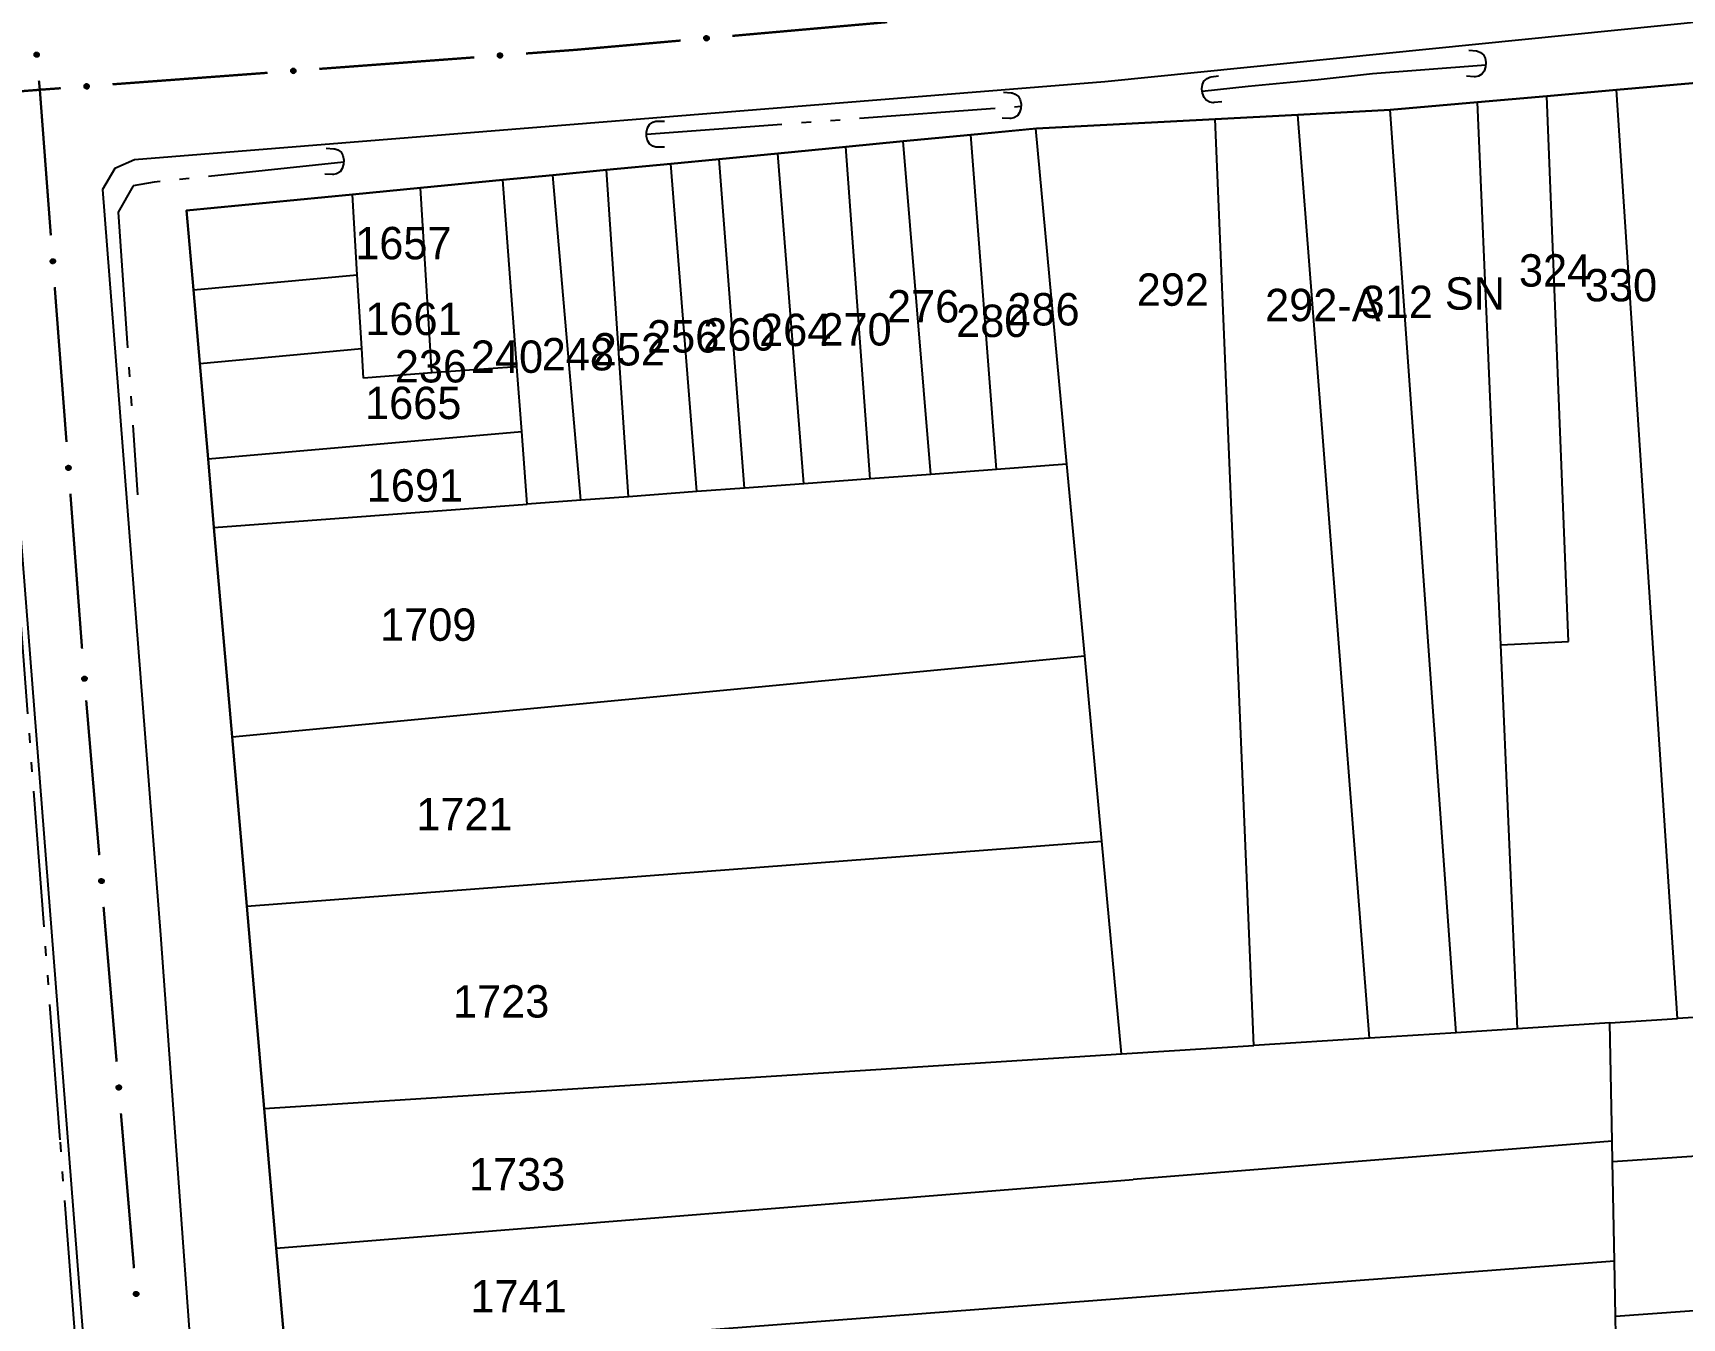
# Model space of a CAD drawing. Extents: x 201225 to 202591, y 4854937 to 4856079.
# Drawn here: x 201496.4 to 201623.7, y 4855197.8 to 4855297 of the extents above; entities that cross this region are included whole.
import ezdxf
from ezdxf.enums import TextEntityAlignment as Align

# ---------------------------------------------------------------- set-up
doc = ezdxf.new("R2010")
doc.units = 0
doc.header["$LTSCALE"] = 1.5
doc.header["$MEASUREMENT"] = 0
doc.linetypes.add('TRACO_05', pattern=[11, 7, -1, 0.5, -1, 0.5, -1])
for name, color, linetype in [('CD_MALHA_LOTES', 7, 'CONTINUOUS'), ('HD-VALAS-DRENOS', 170, 'CONTINUOUS'), ('RU-QUADRA', 210, 'CONTINUOUS'), ('SV-BUEIRO-VALA', 7, 'CONTINUOUS'), ('SV-EIXO-RUA-PAV', 20, 'CONTINUOUS'), ('SV-RUA-PAVIM', 7, 'CONTINUOUS'), ('Th_NmrPort', 7, 'CONTINUOUS')]:
    doc.layers.add(name, color=color, linetype=linetype)

# ---------------------------------------------------------------- blocks, each defined once
blk = doc.blocks.new('COD120', base_point=(202325.86, 4856054.02))
at = {"layer": 'SV-BUEIRO-VALA'}
blk.add_lwpolyline([(202324.86, 4856052.62), (202324.86, 4856053.203333), (202324.86, 4856053.290833), (202324.943333, 4856053.524167), (202325.11, 4856053.786667), (202325.36, 4856053.9325), (202325.693333, 4856054.02), (202326.026667, 4856054.02), (202326.36, 4856053.9325), (202326.61, 4856053.786667), (202326.776667, 4856053.524167), (202326.86, 4856053.290833), (202326.86, 4856053.203333), (202326.86, 4856052.62)], dxfattribs=at)

msp = doc.modelspace()

# ---------------------------------------------------------------- linework, layer by layer
at = {"layer": 'CD_MALHA_LOTES', "linetype": 'Continuous', "flags": 128}
for points in [[(201618.64, 4855292.63), (201632.43, 4855293.84)], [(201607.91, 4855291.68), (201613.24, 4855292.15)], [(201613.24, 4855292.15), (201618.64, 4855292.63)], [(201614.93, 4855250.05), (201613.24, 4855292.15)], [(201623.33, 4855220.92), (201618.64, 4855292.63)], [(201587.64, 4855290.37), (201594.03, 4855290.71)], [(201594.03, 4855290.71), (201601.16, 4855291.08)], [(201599.57, 4855219.41), (201594.03, 4855290.71)], [(201601.16, 4855291.08), (201607.91, 4855291.68)], [(201606.25, 4855219.83), (201601.16, 4855291.08)], [(201609.71, 4855249.78), (201607.91, 4855291.68)], [(201568.77, 4855289.16), (201573.8, 4855289.64)], [(201573.8, 4855289.64), (201573.85, 4855289.65)], [(201576.2, 4855263.72), (201573.8, 4855289.64)], [(201573.85, 4855289.65), (201587.64, 4855290.37)], [(201590.64, 4855218.84), (201587.64, 4855290.37)], [(201553.87, 4855287.72), (201559.12, 4855288.23)], [(201559.12, 4855288.23), (201563.56, 4855288.66)], [(201561.01, 4855262.59), (201559.12, 4855288.23)], [(201563.56, 4855288.66), (201568.77, 4855289.16)], [(201565.7, 4855262.94), (201563.56, 4855288.66)], [(201570.76, 4855263.31), (201568.77, 4855289.16)], [(201540.66, 4855286.45), (201545.63, 4855286.93)], [(201545.63, 4855286.93), (201549.35, 4855287.29)], [(201547.63, 4855261.61), (201545.63, 4855286.93)], [(201549.35, 4855287.29), (201553.87, 4855287.72)], [(201551.31, 4855261.88), (201549.35, 4855287.29)], [(201555.89, 4855262.22), (201553.87, 4855287.72)], [(201526.3, 4855285.06), (201532.66, 4855285.68)], [(201532.66, 4855285.68), (201536.52, 4855286.05)], [(201533.74, 4855271.24), (201532.66, 4855285.68)], [(201536.52, 4855286.05), (201540.66, 4855286.45)], [(201538.68, 4855260.95), (201536.52, 4855286.05)], [(201542.36, 4855261.22), (201540.66, 4855286.45)], [(201508.23, 4855283.32), (201521.05, 4855284.56)], [(201521.05, 4855284.56), (201526.3, 4855285.06)], [(201521.41, 4855278.34), (201521.05, 4855284.56)], [(201527.16, 4855270.77), (201526.3, 4855285.06)], [(201508.76, 4855277.19), (201508.23, 4855283.32)], [(201508.76, 4855277.19), (201521.41, 4855278.34)], [(201521.75, 4855272.65), (201521.41, 4855278.34)], [(201509.25, 4855271.51), (201508.76, 4855277.19)], [(201509.25, 4855271.51), (201521.75, 4855272.65)], [(201509.89, 4855264.14), (201509.25, 4855271.51)], [(201521.88, 4855270.38), (201521.75, 4855272.65)], [(201527.16, 4855270.77), (201521.88, 4855270.38)], [(201533.74, 4855271.24), (201527.16, 4855270.77)], [(201534.11, 4855266.26), (201533.74, 4855271.24)], [(201509.89, 4855264.14), (201534.11, 4855266.26)], [(201534.53, 4855260.64), (201534.11, 4855266.26)], [(201510.34, 4855258.85), (201509.89, 4855264.14)], [(201561.01, 4855262.59), (201555.89, 4855262.22)], [(201565.7, 4855262.94), (201561.01, 4855262.59)], [(201570.76, 4855263.31), (201565.7, 4855262.94)], [(201576.2, 4855263.72), (201570.76, 4855263.31)], [(201577.57, 4855248.92), (201576.2, 4855263.72)], [(201547.63, 4855261.61), (201542.36, 4855261.22)], [(201551.31, 4855261.88), (201547.63, 4855261.61)], [(201555.89, 4855262.22), (201551.31, 4855261.88)], [(201510.34, 4855258.85), (201534.53, 4855260.64)], [(201538.68, 4855260.95), (201534.53, 4855260.64)], [(201542.36, 4855261.22), (201538.68, 4855260.95)], [(201511.74, 4855242.67), (201510.34, 4855258.85)], [(201609.71, 4855249.78), (201614.93, 4855250.05)], [(201511.74, 4855242.67), (201577.57, 4855248.92)], [(201578.9, 4855234.61), (201577.57, 4855248.92)], [(201610.99, 4855220.13), (201609.71, 4855249.78)], [(201512.87, 4855229.6), (201511.74, 4855242.67)], [(201512.87, 4855229.6), (201578.9, 4855234.61)], [(201580.41, 4855218.19), (201578.9, 4855234.61)], [(201514.22, 4855213.98), (201512.87, 4855229.6)], [(201618.11, 4855220.59), (201610.99, 4855220.13)], [(201618.11, 4855220.59), (201623.33, 4855220.92)], [(201618.29, 4855211.47), (201618.11, 4855220.59)], [(201636.99, 4855221.79), (201623.33, 4855220.92)], [(201599.57, 4855219.41), (201590.64, 4855218.84)], [(201606.25, 4855219.83), (201599.57, 4855219.41)], [(201610.99, 4855220.13), (201606.25, 4855219.83)], [(201514.22, 4855213.98), (201580.41, 4855218.19)], [(201580.41, 4855218.19), (201590.64, 4855218.84)], [(201515.15, 4855203.2), (201514.22, 4855213.98)], [(201618.29, 4855211.47), (201581.31, 4855208.51)], [(201618.32, 4855209.88), (201618.29, 4855211.47)], [(201618.32, 4855209.88), (201637.48, 4855211.18)], [(201618.47, 4855202.18), (201618.32, 4855209.88)], [(201515.15, 4855203.2), (201581.31, 4855208.51)], [(201515.91, 4855194.39), (201515.15, 4855203.2)], [(201618.47, 4855202.18), (201515.91, 4855194.39)], [(201618.55, 4855197.94), (201618.47, 4855202.18)], [(201618.55, 4855197.94), (201638.18, 4855199.35)], [(201618.63, 4855193.47), (201618.55, 4855197.94)]]:
    msp.add_lwpolyline(points, dxfattribs=at)
at = {"layer": 'HD-VALAS-DRENOS', "linetype": 'TRACO_05'}
for points in [[(201586.64, 4855292.54, 10.92), (201590.2, 4855292.93, 10.92), (201595.61, 4855293.44, 10.92), (201599.78, 4855293.89, 10.92), (201603.5, 4855294.17, 10.92), (201608.54, 4855294.57, 10.22)], [(201543.73, 4855289.21, 11.21), (201572.65, 4855291.37, 10.98)], [(201520.36, 4855287.05, 11.21), (201505.74, 4855285.51, 11.21), (201504.1, 4855285.21, 11.21), (201502.94, 4855283.19, 11.19), (201504.45, 4855261.37, 11.26)], [(201455.68, 4855101.19, 10.49), (201500.25, 4855105.43, 10.49), (201503.99, 4855106.69, 10.49), (201505.85, 4855109.63, 10.49), (201505.85, 4855114.15, 10.49), (201498.47, 4855211.55, 10.47), (201495.23, 4855254.39, 10.62)]]:
    msp.add_polyline3d(points, dxfattribs=at)
at = {"layer": 'RU-QUADRA', "linetype": 'Continuous', "flags": 128}
msp.add_lwpolyline([(201632.43, 4855293.84), (201618.64, 4855292.63), (201613.24, 4855292.15), (201607.91, 4855291.68), (201601.16, 4855291.08), (201594.03, 4855290.71), (201587.64, 4855290.37), (201573.85, 4855289.65), (201568.77, 4855289.16), (201563.56, 4855288.66), (201559.12, 4855288.23), (201553.87, 4855287.72), (201549.35, 4855287.29), (201545.63, 4855286.93), (201540.66, 4855286.45), (201536.52, 4855286.05), (201532.66, 4855285.68), (201526.3, 4855285.06), (201521.05, 4855284.56), (201508.23, 4855283.32), (201508.76, 4855277.19), (201509.25, 4855271.51), (201509.89, 4855264.14), (201510.34, 4855258.85), (201511.74, 4855242.67), (201512.87, 4855229.6), (201514.22, 4855213.98), (201515.15, 4855203.2), (201515.91, 4855194.39)], dxfattribs=at)
at = {"layer": 'SV-EIXO-RUA-PAV', "const_width": 0.18}
for points in [[(201550.37, 4855296.8), (201562.32, 4855297.86)], [(201534.43, 4855295.44), (201537.42, 4855295.66)], [(201537.42, 4855295.66), (201538.35, 4855295.73)], [(201538.35, 4855295.73), (201546.38, 4855296.44)], [(201518.47, 4855294.25), (201530.44, 4855295.14)], [(201496.83, 4855293.35), (201496.9, 4855292.64)], [(201502.51, 4855293.06), (201514.48, 4855293.95)], [(201486.56, 4855291.83), (201496.53, 4855292.61)], [(201496.53, 4855292.61), (201496.9, 4855292.64)], [(201496.9, 4855292.64), (201498.52, 4855292.76)], [(201496.9, 4855292.64), (201497.75, 4855281.39)], [(201498.05, 4855277.4), (201498.96, 4855265.44)], [(201499.26, 4855261.45), (201500.16, 4855249.48)], [(201500.48, 4855245.49), (201501.49, 4855233.54)], [(201501.82, 4855229.55), (201502.83, 4855217.59)], [(201503.16, 4855213.61), (201504.17, 4855201.65)]]:
    msp.add_lwpolyline(points, dxfattribs=at)
at = {"layer": 'SV-EIXO-RUA-PAV'}
for points in [[(201548.22, 4855296.72), (201548.25, 4855296.76), (201548.29, 4855296.78), (201548.32, 4855296.8), (201548.36, 4855296.8), (201548.39, 4855296.8), (201548.43, 4855296.79), (201548.46, 4855296.78), (201548.5, 4855296.75), (201548.53, 4855296.71), (201548.54, 4855296.68), (201548.55, 4855296.64), (201548.55, 4855296.61), (201548.54, 4855296.57), (201548.52, 4855296.53), (201548.49, 4855296.49), (201548.46, 4855296.47), (201548.42, 4855296.46), (201548.39, 4855296.45), (201548.35, 4855296.45), (201548.32, 4855296.46), (201548.28, 4855296.48), (201548.24, 4855296.51), (201548.21, 4855296.54), (201548.2, 4855296.57), (201548.2, 4855296.61), (201548.2, 4855296.64), (201548.2, 4855296.68), (201548.22, 4855296.72)], [(201496.74, 4855295.5), (201496.78, 4855295.47), (201496.81, 4855295.43), (201496.82, 4855295.4), (201496.83, 4855295.37), (201496.83, 4855295.33), (201496.82, 4855295.29), (201496.8, 4855295.26), (201496.77, 4855295.22), (201496.74, 4855295.19), (201496.7, 4855295.18), (201496.67, 4855295.17), (201496.63, 4855295.17), (201496.6, 4855295.18), (201496.56, 4855295.2), (201496.52, 4855295.23), (201496.49, 4855295.26), (201496.48, 4855295.3), (201496.48, 4855295.33), (201496.48, 4855295.37), (201496.48, 4855295.4), (201496.5, 4855295.44), (201496.53, 4855295.48), (201496.57, 4855295.51), (201496.6, 4855295.52), (201496.64, 4855295.52), (201496.67, 4855295.52), (201496.71, 4855295.52), (201496.74, 4855295.5)], [(201532.28, 4855295.39), (201532.31, 4855295.43), (201532.35, 4855295.45), (201532.38, 4855295.46), (201532.41, 4855295.47), (201532.45, 4855295.47), (201532.49, 4855295.46), (201532.52, 4855295.44), (201532.56, 4855295.41), (201532.58, 4855295.37), (201532.6, 4855295.34), (201532.61, 4855295.3), (201532.6, 4855295.27), (201532.59, 4855295.23), (201532.58, 4855295.2), (201532.54, 4855295.16), (201532.51, 4855295.13), (201532.48, 4855295.12), (201532.44, 4855295.12), (201532.4, 4855295.12), (201532.37, 4855295.12), (201532.33, 4855295.14), (201532.3, 4855295.18), (201532.27, 4855295.21), (201532.26, 4855295.24), (201532.25, 4855295.28), (201532.25, 4855295.31), (201532.26, 4855295.35), (201532.28, 4855295.39)], [(201516.32, 4855294.2), (201516.35, 4855294.24), (201516.39, 4855294.26), (201516.42, 4855294.27), (201516.46, 4855294.28), (201516.49, 4855294.28), (201516.53, 4855294.27), (201516.57, 4855294.25), (201516.6, 4855294.22), (201516.63, 4855294.18), (201516.64, 4855294.15), (201516.65, 4855294.11), (201516.65, 4855294.08), (201516.64, 4855294.04), (201516.62, 4855294.01), (201516.59, 4855293.97), (201516.55, 4855293.94), (201516.52, 4855293.93), (201516.48, 4855293.93), (201516.45, 4855293.93), (201516.41, 4855293.94), (201516.38, 4855293.95), (201516.34, 4855293.99), (201516.31, 4855294.02), (201516.3, 4855294.05), (201516.3, 4855294.09), (201516.3, 4855294.12), (201516.3, 4855294.16), (201516.32, 4855294.2)], [(201500.37, 4855293.01), (201500.4, 4855293.05), (201500.43, 4855293.07), (201500.47, 4855293.09), (201500.5, 4855293.09), (201500.54, 4855293.09), (201500.57, 4855293.08), (201500.61, 4855293.06), (201500.65, 4855293.03), (201500.67, 4855292.99), (201500.69, 4855292.96), (201500.69, 4855292.93), (201500.69, 4855292.89), (201500.68, 4855292.85), (201500.66, 4855292.82), (201500.63, 4855292.78), (201500.6, 4855292.75), (201500.56, 4855292.74), (201500.53, 4855292.74), (201500.49, 4855292.74), (201500.46, 4855292.75), (201500.42, 4855292.76), (201500.38, 4855292.8), (201500.36, 4855292.83), (201500.35, 4855292.86), (201500.34, 4855292.9), (201500.34, 4855292.94), (201500.35, 4855292.97), (201500.37, 4855293.01)], [(201498, 4855279.55), (201498.04, 4855279.52), (201498.06, 4855279.48), (201498.08, 4855279.45), (201498.08, 4855279.41), (201498.08, 4855279.38), (201498.07, 4855279.34), (201498.06, 4855279.3), (201498.02, 4855279.27), (201497.99, 4855279.24), (201497.95, 4855279.23), (201497.92, 4855279.22), (201497.88, 4855279.22), (201497.85, 4855279.23), (201497.81, 4855279.25), (201497.77, 4855279.28), (201497.75, 4855279.32), (201497.73, 4855279.35), (201497.73, 4855279.39), (201497.73, 4855279.42), (201497.74, 4855279.46), (201497.76, 4855279.49), (201497.79, 4855279.53), (201497.82, 4855279.56), (201497.86, 4855279.57), (201497.89, 4855279.57), (201497.93, 4855279.57), (201497.96, 4855279.57), (201498, 4855279.55)], [(201499.21, 4855263.59), (201499.25, 4855263.56), (201499.27, 4855263.53), (201499.28, 4855263.49), (201499.29, 4855263.46), (201499.29, 4855263.42), (201499.28, 4855263.39), (201499.26, 4855263.35), (201499.23, 4855263.31), (201499.19, 4855263.29), (201499.16, 4855263.27), (201499.12, 4855263.27), (201499.09, 4855263.27), (201499.05, 4855263.28), (201499.02, 4855263.3), (201498.98, 4855263.33), (201498.95, 4855263.36), (201498.94, 4855263.4), (201498.94, 4855263.43), (201498.94, 4855263.47), (201498.94, 4855263.5), (201498.96, 4855263.54), (201499, 4855263.58), (201499.03, 4855263.6), (201499.06, 4855263.61), (201499.1, 4855263.62), (201499.13, 4855263.62), (201499.17, 4855263.61), (201499.21, 4855263.59)], [(201500.44, 4855247.31), (201500.48, 4855247.28), (201500.5, 4855247.25), (201500.52, 4855247.21), (201500.52, 4855247.18), (201500.52, 4855247.14), (201500.51, 4855247.11), (201500.49, 4855247.07), (201500.46, 4855247.03), (201500.43, 4855247.01), (201500.39, 4855246.99), (201500.36, 4855246.99), (201500.32, 4855246.99), (201500.29, 4855247), (201500.25, 4855247.01), (201500.21, 4855247.05), (201500.19, 4855247.08), (201500.17, 4855247.11), (201500.17, 4855247.15), (201500.17, 4855247.18), (201500.18, 4855247.22), (201500.19, 4855247.26), (201500.23, 4855247.29), (201500.26, 4855247.32), (201500.29, 4855247.33), (201500.33, 4855247.34), (201500.36, 4855247.34), (201500.4, 4855247.33), (201500.44, 4855247.31)], [(201501.75, 4855231.7), (201501.79, 4855231.66), (201501.81, 4855231.63), (201501.83, 4855231.59), (201501.83, 4855231.56), (201501.83, 4855231.53), (201501.82, 4855231.49), (201501.81, 4855231.45), (201501.78, 4855231.41), (201501.74, 4855231.39), (201501.71, 4855231.37), (201501.67, 4855231.37), (201501.64, 4855231.37), (201501.6, 4855231.38), (201501.56, 4855231.4), (201501.52, 4855231.43), (201501.5, 4855231.46), (201501.49, 4855231.5), (201501.48, 4855231.53), (201501.48, 4855231.57), (201501.49, 4855231.6), (201501.51, 4855231.64), (201501.54, 4855231.68), (201501.57, 4855231.7), (201501.61, 4855231.72), (201501.64, 4855231.72), (201501.68, 4855231.72), (201501.71, 4855231.71), (201501.75, 4855231.7)], [(201503.09, 4855215.75), (201503.13, 4855215.72), (201503.16, 4855215.69), (201503.17, 4855215.65), (201503.17, 4855215.62), (201503.17, 4855215.58), (201503.16, 4855215.55), (201503.15, 4855215.51), (201503.12, 4855215.47), (201503.08, 4855215.45), (201503.05, 4855215.43), (201503.01, 4855215.42), (201502.98, 4855215.43), (201502.94, 4855215.43), (201502.9, 4855215.45), (201502.86, 4855215.48), (201502.84, 4855215.52), (201502.83, 4855215.55), (201502.82, 4855215.59), (201502.82, 4855215.62), (201502.83, 4855215.66), (201502.85, 4855215.7), (201502.88, 4855215.73), (201502.91, 4855215.76), (201502.95, 4855215.77), (201502.98, 4855215.78), (201503.02, 4855215.78), (201503.05, 4855215.77), (201503.09, 4855215.75)], [(201504.43, 4855199.81), (201504.47, 4855199.78), (201504.5, 4855199.74), (201504.51, 4855199.71), (201504.51, 4855199.67), (201504.51, 4855199.64), (201504.51, 4855199.6), (201504.49, 4855199.56), (201504.46, 4855199.53), (201504.42, 4855199.5), (201504.39, 4855199.49), (201504.35, 4855199.48), (201504.32, 4855199.48), (201504.28, 4855199.49), (201504.24, 4855199.51), (201504.2, 4855199.54), (201504.18, 4855199.57), (201504.17, 4855199.61), (201504.16, 4855199.64), (201504.16, 4855199.68), (201504.17, 4855199.71), (201504.19, 4855199.75), (201504.22, 4855199.79), (201504.25, 4855199.82), (201504.29, 4855199.83), (201504.32, 4855199.83), (201504.36, 4855199.83), (201504.39, 4855199.83), (201504.43, 4855199.81)]]:
    msp.add_lwpolyline(points, close=True, dxfattribs=at)
for points in [[(201548.2, 4855296.68), (201548.5, 4855296.75)], [(201548.2, 4855296.66), (201548.51, 4855296.73)], [(201548.2, 4855296.64), (201548.53, 4855296.71)], [(201548.2, 4855296.63), (201548.53, 4855296.69)], [(201548.2, 4855296.61), (201548.54, 4855296.68)], [(201548.2, 4855296.59), (201548.54, 4855296.65)], [(201548.2, 4855296.57), (201548.55, 4855296.64)], [(201548.21, 4855296.7), (201548.48, 4855296.76)], [(201548.21, 4855296.56), (201548.55, 4855296.62)], [(201548.21, 4855296.54), (201548.55, 4855296.61)], [(201548.22, 4855296.72), (201548.46, 4855296.78)], [(201548.23, 4855296.52), (201548.54, 4855296.59)], [(201548.24, 4855296.74), (201548.44, 4855296.78)], [(201548.24, 4855296.51), (201548.54, 4855296.57)], [(201548.25, 4855296.76), (201548.43, 4855296.79)], [(201548.26, 4855296.49), (201548.53, 4855296.55)], [(201548.27, 4855296.77), (201548.4, 4855296.8)], [(201548.28, 4855296.48), (201548.52, 4855296.53)], [(201548.29, 4855296.78), (201548.39, 4855296.8)], [(201548.3, 4855296.47), (201548.5, 4855296.51)], [(201548.32, 4855296.46), (201548.49, 4855296.49)], [(201548.34, 4855296.45), (201548.47, 4855296.48)], [(201548.35, 4855296.45), (201548.46, 4855296.47)], [(201496.48, 4855295.4), (201496.52, 4855295.23)], [(201496.48, 4855295.38), (201496.51, 4855295.25)], [(201496.48, 4855295.37), (201496.49, 4855295.26)], [(201496.5, 4855295.44), (201496.56, 4855295.2)], [(201496.5, 4855295.42), (201496.54, 4855295.22)], [(201496.52, 4855295.46), (201496.58, 4855295.19)], [(201496.53, 4855295.48), (201496.6, 4855295.18)], [(201496.55, 4855295.49), (201496.61, 4855295.18)], [(201496.57, 4855295.51), (201496.63, 4855295.17)], [(201496.58, 4855295.51), (201496.65, 4855295.17)], [(201496.6, 4855295.52), (201496.67, 4855295.17)], [(201496.62, 4855295.52), (201496.68, 4855295.18)], [(201496.64, 4855295.52), (201496.7, 4855295.18)], [(201496.65, 4855295.52), (201496.72, 4855295.19)], [(201496.67, 4855295.52), (201496.74, 4855295.19)], [(201496.69, 4855295.52), (201496.75, 4855295.21)], [(201496.71, 4855295.52), (201496.77, 4855295.22)], [(201496.72, 4855295.51), (201496.79, 4855295.24)], [(201496.74, 4855295.5), (201496.8, 4855295.26)], [(201496.76, 4855295.48), (201496.81, 4855295.28)], [(201496.78, 4855295.47), (201496.82, 4855295.29)], [(201496.8, 4855295.45), (201496.82, 4855295.32)], [(201496.81, 4855295.43), (201496.83, 4855295.33)], [(201532.25, 4855295.31), (201532.58, 4855295.37)], [(201532.25, 4855295.28), (201532.6, 4855295.34)], [(201532.26, 4855295.35), (201532.56, 4855295.41)], [(201532.26, 4855295.33), (201532.57, 4855295.39)], [(201532.26, 4855295.3), (201532.59, 4855295.36)], [(201532.26, 4855295.26), (201532.6, 4855295.32)], [(201532.26, 4855295.24), (201532.61, 4855295.3)], [(201532.27, 4855295.37), (201532.54, 4855295.42)], [(201532.27, 4855295.23), (201532.6, 4855295.29)], [(201532.27, 4855295.21), (201532.6, 4855295.27)], [(201532.28, 4855295.39), (201532.52, 4855295.44)], [(201532.28, 4855295.19), (201532.59, 4855295.25)], [(201532.3, 4855295.41), (201532.5, 4855295.45)], [(201532.3, 4855295.18), (201532.59, 4855295.23)], [(201532.31, 4855295.43), (201532.49, 4855295.46)], [(201532.32, 4855295.16), (201532.58, 4855295.21)], [(201532.33, 4855295.44), (201532.46, 4855295.46)], [(201532.33, 4855295.14), (201532.58, 4855295.2)], [(201532.35, 4855295.45), (201532.45, 4855295.47)], [(201532.36, 4855295.14), (201532.55, 4855295.18)], [(201532.37, 4855295.12), (201532.54, 4855295.16)], [(201532.39, 4855295.12), (201532.52, 4855295.15)], [(201532.4, 4855295.12), (201532.51, 4855295.13)], [(201516.3, 4855294.16), (201516.6, 4855294.22)], [(201516.3, 4855294.14), (201516.61, 4855294.2)], [(201516.3, 4855294.12), (201516.63, 4855294.18)], [(201516.3, 4855294.11), (201516.63, 4855294.17)], [(201516.3, 4855294.09), (201516.64, 4855294.15)], [(201516.3, 4855294.07), (201516.64, 4855294.13)], [(201516.3, 4855294.05), (201516.65, 4855294.11)], [(201516.31, 4855294.18), (201516.58, 4855294.23)], [(201516.31, 4855294.04), (201516.65, 4855294.1)], [(201516.31, 4855294.02), (201516.65, 4855294.08)], [(201516.32, 4855294.2), (201516.57, 4855294.25)], [(201516.33, 4855294), (201516.64, 4855294.06)], [(201516.34, 4855294.22), (201516.54, 4855294.26)], [(201516.34, 4855293.99), (201516.64, 4855294.04)], [(201516.35, 4855294.24), (201516.53, 4855294.27)], [(201516.36, 4855293.97), (201516.63, 4855294.02)], [(201516.37, 4855294.25), (201516.5, 4855294.27)], [(201516.38, 4855293.95), (201516.62, 4855294.01)], [(201516.39, 4855294.26), (201516.49, 4855294.28)], [(201516.4, 4855293.95), (201516.6, 4855293.99)], [(201516.41, 4855293.94), (201516.59, 4855293.97)], [(201516.44, 4855293.93), (201516.56, 4855293.96)], [(201516.45, 4855293.93), (201516.55, 4855293.94)], [(201500.34, 4855292.94), (201500.67, 4855292.99)], [(201500.34, 4855292.92), (201500.68, 4855292.98)], [(201500.34, 4855292.9), (201500.69, 4855292.96)], [(201500.35, 4855292.97), (201500.65, 4855293.03)], [(201500.35, 4855292.95), (201500.66, 4855293.01)], [(201500.35, 4855292.88), (201500.69, 4855292.94)], [(201500.35, 4855292.86), (201500.69, 4855292.93)], [(201500.36, 4855292.99), (201500.63, 4855293.05)], [(201500.36, 4855292.85), (201500.69, 4855292.91)], [(201500.36, 4855292.83), (201500.69, 4855292.89)], [(201500.37, 4855293.01), (201500.61, 4855293.06)], [(201500.37, 4855292.81), (201500.68, 4855292.87)], [(201500.38, 4855292.8), (201500.68, 4855292.85)], [(201500.39, 4855293.03), (201500.59, 4855293.07)], [(201500.4, 4855293.05), (201500.57, 4855293.08)], [(201500.41, 4855292.78), (201500.67, 4855292.84)], [(201500.42, 4855293.06), (201500.55, 4855293.08)], [(201500.42, 4855292.76), (201500.66, 4855292.82)], [(201500.43, 4855293.07), (201500.54, 4855293.09)], [(201500.44, 4855292.76), (201500.64, 4855292.8)], [(201500.46, 4855292.75), (201500.63, 4855292.78)], [(201500.48, 4855292.74), (201500.61, 4855292.77)], [(201500.49, 4855292.74), (201500.6, 4855292.75)], [(201497.73, 4855279.43), (201497.76, 4855279.31)], [(201497.73, 4855279.42), (201497.75, 4855279.32)], [(201497.74, 4855279.46), (201497.77, 4855279.28)], [(201497.75, 4855279.47), (201497.79, 4855279.27)], [(201497.76, 4855279.49), (201497.81, 4855279.25)], [(201497.77, 4855279.51), (201497.83, 4855279.24)], [(201497.79, 4855279.53), (201497.85, 4855279.23)], [(201497.8, 4855279.54), (201497.86, 4855279.23)], [(201497.82, 4855279.56), (201497.88, 4855279.22)], [(201497.84, 4855279.56), (201497.9, 4855279.22)], [(201497.86, 4855279.57), (201497.92, 4855279.22)], [(201497.87, 4855279.57), (201497.93, 4855279.23)], [(201497.89, 4855279.57), (201497.95, 4855279.23)], [(201497.91, 4855279.57), (201497.97, 4855279.24)], [(201497.93, 4855279.57), (201497.99, 4855279.24)], [(201497.95, 4855279.57), (201498.01, 4855279.26)], [(201497.96, 4855279.57), (201498.02, 4855279.27)], [(201497.98, 4855279.56), (201498.04, 4855279.29)], [(201498, 4855279.55), (201498.06, 4855279.3)], [(201498.02, 4855279.53), (201498.06, 4855279.33)], [(201498.04, 4855279.52), (201498.07, 4855279.34)], [(201498.05, 4855279.5), (201498.08, 4855279.37)], [(201498.06, 4855279.48), (201498.08, 4855279.38)], [(201498.94, 4855263.5), (201498.98, 4855263.33)], [(201498.94, 4855263.48), (201498.96, 4855263.35)], [(201498.94, 4855263.47), (201498.95, 4855263.36)], [(201498.96, 4855263.54), (201499.02, 4855263.3)], [(201498.96, 4855263.52), (201499, 4855263.32)], [(201498.98, 4855263.55), (201499.03, 4855263.29)], [(201499, 4855263.58), (201499.05, 4855263.28)], [(201499.01, 4855263.59), (201499.07, 4855263.28)], [(201499.03, 4855263.6), (201499.09, 4855263.27)], [(201499.05, 4855263.6), (201499.11, 4855263.27)], [(201499.06, 4855263.61), (201499.12, 4855263.27)], [(201499.08, 4855263.61), (201499.14, 4855263.27)], [(201499.1, 4855263.62), (201499.16, 4855263.27)], [(201499.12, 4855263.62), (201499.18, 4855263.28)], [(201499.13, 4855263.62), (201499.19, 4855263.29)], [(201499.15, 4855263.61), (201499.21, 4855263.3)], [(201499.17, 4855263.61), (201499.23, 4855263.31)], [(201499.19, 4855263.6), (201499.24, 4855263.33)], [(201499.21, 4855263.59), (201499.26, 4855263.35)], [(201499.23, 4855263.57), (201499.27, 4855263.38)], [(201499.25, 4855263.56), (201499.28, 4855263.39)], [(201499.26, 4855263.54), (201499.28, 4855263.41)], [(201499.27, 4855263.53), (201499.29, 4855263.42)], [(201500.23, 4855247.29), (201500.29, 4855247)], [(201500.24, 4855247.31), (201500.3, 4855247)], [(201500.26, 4855247.32), (201500.32, 4855246.99)], [(201500.28, 4855247.32), (201500.34, 4855246.99)], [(201500.29, 4855247.33), (201500.36, 4855246.99)], [(201500.31, 4855247.33), (201500.37, 4855246.99)], [(201500.33, 4855247.34), (201500.39, 4855246.99)], [(201500.35, 4855247.33), (201500.41, 4855247)], [(201500.36, 4855247.34), (201500.43, 4855247.01)], [(201500.38, 4855247.33), (201500.44, 4855247.02)], [(201500.4, 4855247.33), (201500.46, 4855247.03)], [(201500.42, 4855247.32), (201500.48, 4855247.05)], [(201500.44, 4855247.31), (201500.49, 4855247.07)], [(201500.46, 4855247.29), (201500.5, 4855247.1)], [(201500.48, 4855247.28), (201500.51, 4855247.11)], [(201500.17, 4855247.2), (201500.2, 4855247.07)], [(201500.17, 4855247.18), (201500.19, 4855247.08)], [(201500.18, 4855247.22), (201500.21, 4855247.05)], [(201500.19, 4855247.26), (201500.25, 4855247.01)], [(201500.19, 4855247.23), (201500.23, 4855247.04)], [(201500.21, 4855247.27), (201500.27, 4855247.01)], [(201500.49, 4855247.26), (201500.51, 4855247.13)], [(201500.5, 4855247.25), (201500.52, 4855247.14)], [(201501.48, 4855231.57), (201501.5, 4855231.46)], [(201501.49, 4855231.6), (201501.52, 4855231.43)], [(201501.49, 4855231.58), (201501.51, 4855231.45)], [(201501.5, 4855231.62), (201501.54, 4855231.42)], [(201501.51, 4855231.64), (201501.56, 4855231.4)], [(201501.52, 4855231.66), (201501.58, 4855231.39)], [(201501.54, 4855231.68), (201501.6, 4855231.38)], [(201501.55, 4855231.69), (201501.62, 4855231.38)], [(201501.57, 4855231.7), (201501.64, 4855231.37)], [(201501.59, 4855231.71), (201501.65, 4855231.37)], [(201501.61, 4855231.72), (201501.67, 4855231.37)], [(201501.62, 4855231.72), (201501.69, 4855231.37)], [(201501.64, 4855231.72), (201501.71, 4855231.37)], [(201501.66, 4855231.72), (201501.72, 4855231.39)], [(201501.68, 4855231.72), (201501.74, 4855231.39)], [(201501.69, 4855231.71), (201501.76, 4855231.41)], [(201501.71, 4855231.71), (201501.78, 4855231.41)], [(201501.73, 4855231.7), (201501.79, 4855231.44)], [(201501.75, 4855231.7), (201501.81, 4855231.45)], [(201501.77, 4855231.68), (201501.81, 4855231.48)], [(201501.79, 4855231.66), (201501.82, 4855231.49)], [(201501.8, 4855231.64), (201501.83, 4855231.52)], [(201501.81, 4855231.63), (201501.83, 4855231.53)], [(201502.82, 4855215.62), (201502.84, 4855215.52)], [(201502.83, 4855215.66), (201502.86, 4855215.48)], [(201502.83, 4855215.64), (201502.85, 4855215.51)], [(201502.84, 4855215.67), (201502.88, 4855215.48)], [(201502.85, 4855215.7), (201502.9, 4855215.45)], [(201502.87, 4855215.71), (201502.92, 4855215.45)], [(201502.88, 4855215.73), (201502.94, 4855215.43)], [(201502.9, 4855215.74), (201502.96, 4855215.43)], [(201502.91, 4855215.76), (201502.98, 4855215.43)], [(201502.93, 4855215.76), (201502.99, 4855215.43)], [(201502.95, 4855215.77), (201503.01, 4855215.42)], [(201502.96, 4855215.77), (201503.03, 4855215.43)], [(201502.98, 4855215.78), (201503.05, 4855215.43)], [(201503, 4855215.77), (201503.06, 4855215.44)], [(201503.02, 4855215.78), (201503.08, 4855215.45)], [(201503.04, 4855215.77), (201503.1, 4855215.46)], [(201503.05, 4855215.77), (201503.12, 4855215.47)], [(201503.07, 4855215.76), (201503.13, 4855215.49)], [(201503.09, 4855215.75), (201503.15, 4855215.51)], [(201503.11, 4855215.73), (201503.16, 4855215.53)], [(201503.13, 4855215.72), (201503.16, 4855215.55)], [(201503.14, 4855215.7), (201503.17, 4855215.57)], [(201503.16, 4855215.69), (201503.17, 4855215.58)], [(201504.16, 4855199.68), (201504.18, 4855199.57)], [(201504.17, 4855199.71), (201504.2, 4855199.54)], [(201504.17, 4855199.69), (201504.19, 4855199.56)], [(201504.18, 4855199.73), (201504.22, 4855199.53)], [(201504.19, 4855199.75), (201504.24, 4855199.51)], [(201504.21, 4855199.77), (201504.26, 4855199.5)], [(201504.22, 4855199.79), (201504.28, 4855199.49)], [(201504.24, 4855199.8), (201504.3, 4855199.49)], [(201504.25, 4855199.82), (201504.32, 4855199.48)], [(201504.27, 4855199.82), (201504.33, 4855199.48)], [(201504.29, 4855199.83), (201504.35, 4855199.48)], [(201504.3, 4855199.83), (201504.37, 4855199.49)], [(201504.32, 4855199.83), (201504.39, 4855199.49)], [(201504.34, 4855199.83), (201504.4, 4855199.5)], [(201504.36, 4855199.83), (201504.42, 4855199.5)], [(201504.38, 4855199.83), (201504.44, 4855199.52)], [(201504.39, 4855199.83), (201504.46, 4855199.53)], [(201504.41, 4855199.82), (201504.47, 4855199.55)], [(201504.43, 4855199.81), (201504.49, 4855199.56)], [(201504.45, 4855199.79), (201504.5, 4855199.59)], [(201504.47, 4855199.78), (201504.51, 4855199.6)], [(201504.48, 4855199.76), (201504.51, 4855199.63)], [(201504.5, 4855199.74), (201504.51, 4855199.64)]]:
    msp.add_lwpolyline(points, dxfattribs=at)
at = {"layer": 'SV-RUA-PAVIM', "linetype": 'Continuous'}
for points in [[(201725.46, 4855158.56, 9.13), (201718.21, 4855250.06, 9.62), (201715.62, 4855285.66, 10.52), (201714.27, 4855299.97, 10.52), (201713.17, 4855302.97, 10.58), (201710.9, 4855304.75, 10.57), (201650.94, 4855300.52, 11.07), (201579.12, 4855293.24, 11.34), (201504.22, 4855287.22, 11.31), (201502.69, 4855286.56, 11.33), (201501.73, 4855284.94, 10.91), (201506.21, 4855227.4, 10.73), (201509.94, 4855176.01, 10.63), (201511.63, 4855165.67, 10.69), (201514.39, 4855152.69, 10.68), (201526.81, 4855112.44, 10.59), (201527.85, 4855109.22, 10.67), (201528.69, 4855107.83, 10.54), (201530.33, 4855106.96, 10.52), (201582.21, 4855111.68, 10.12), (201608.88, 4855113.53, 9.89), (201628.69, 4855114.9, 9.89), (201677.87, 4855119.28, 9.62), (201724.24, 4855123.2, 9.3)], [(201506.29, 4855107.87, 11.02), (201506.71, 4855113.71, 11), (201493.46, 4855283.43, 11.42), (201491.86, 4855286.29, 11.42), (201488.08, 4855287.01, 11.42), (201386.48, 4855277.26, 10.54), (201315.31, 4855270.67, 6.88), (201291.51, 4855268.22, 6.88), (201288.12, 4855267.77, 6.88)]]:
    msp.add_polyline3d(points, dxfattribs=at)

# ---------------------------------------------------------------- block references
at = {"layer": 'SV-BUEIRO-VALA'}
for p, rotation in [((201608.54, 4855294.57, 9.29), 265), ((201586.64, 4855292.54, 9.29), 97), ((201572.65, 4855291.37, 9.29), 267), ((201543.73, 4855289.21, 9.29), 90), ((201520.36, 4855287.05, 9.29), 267)]:
    msp.add_blockref('COD120', p, dxfattribs=dict(at, rotation=rotation))

# ---------------------------------------------------------------- texts
at = {"layer": 'Th_NmrPort', "color": 1}
for s, p in [('1657', (201521.25, 4855280.8)), ('324', (201611.1, 4855278.69)), ('292', (201581.59, 4855277.21)), ('SN', (201605.38, 4855276.91)), ('330', (201616.19, 4855277.55)), ('276', (201562.31, 4855275.92)), ('286', (201571.6, 4855275.69)), ('292-A', (201591.5, 4855276.02)), ('312', (201598.88, 4855276.26)), ('1661', (201522.03, 4855274.95)), ('264', (201552.43, 4855274.1)), ('270', (201557.09, 4855274.14)), ('280', (201567.65, 4855274.8)), ('256', (201543.78, 4855273.6)), ('260', (201548.12, 4855273.75)), ('240', (201530.18, 4855272.03)), ('248', (201535.65, 4855272.22)), ('252', (201539.59, 4855272.6)), ('236', (201524.31, 4855271.29)), ('1665', (201522.01, 4855268.46)), ('1691', (201522.14, 4855262.09)), ('1709', (201523.17, 4855251.34)), ('1721', (201525.96, 4855236.71)), ('1723', (201528.8, 4855222.25)), ('1733', (201530.03, 4855208.9)), ('1741', (201530.15, 4855199.48))]:
    msp.add_text(s, height=2.5, dxfattribs=at).set_placement(p, align=Align.MIDDLE_LEFT)

doc.saveas('drawing.dxf')
